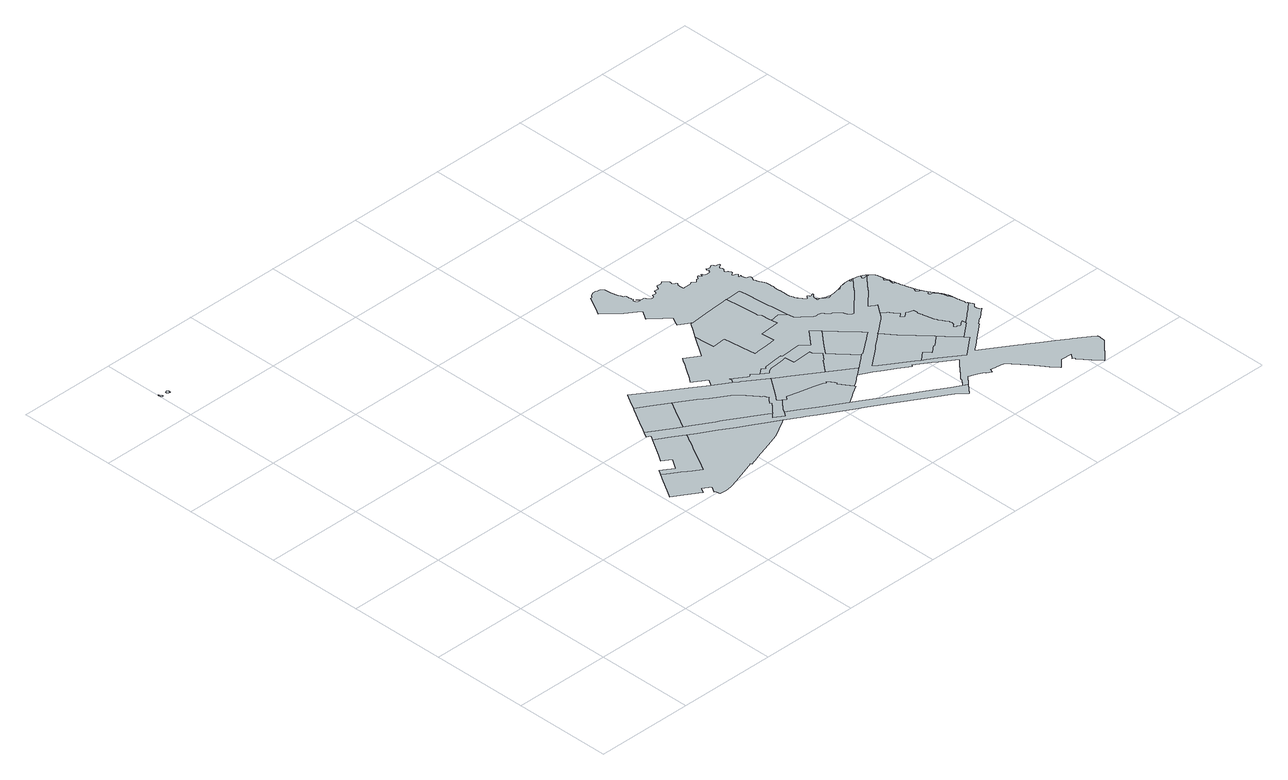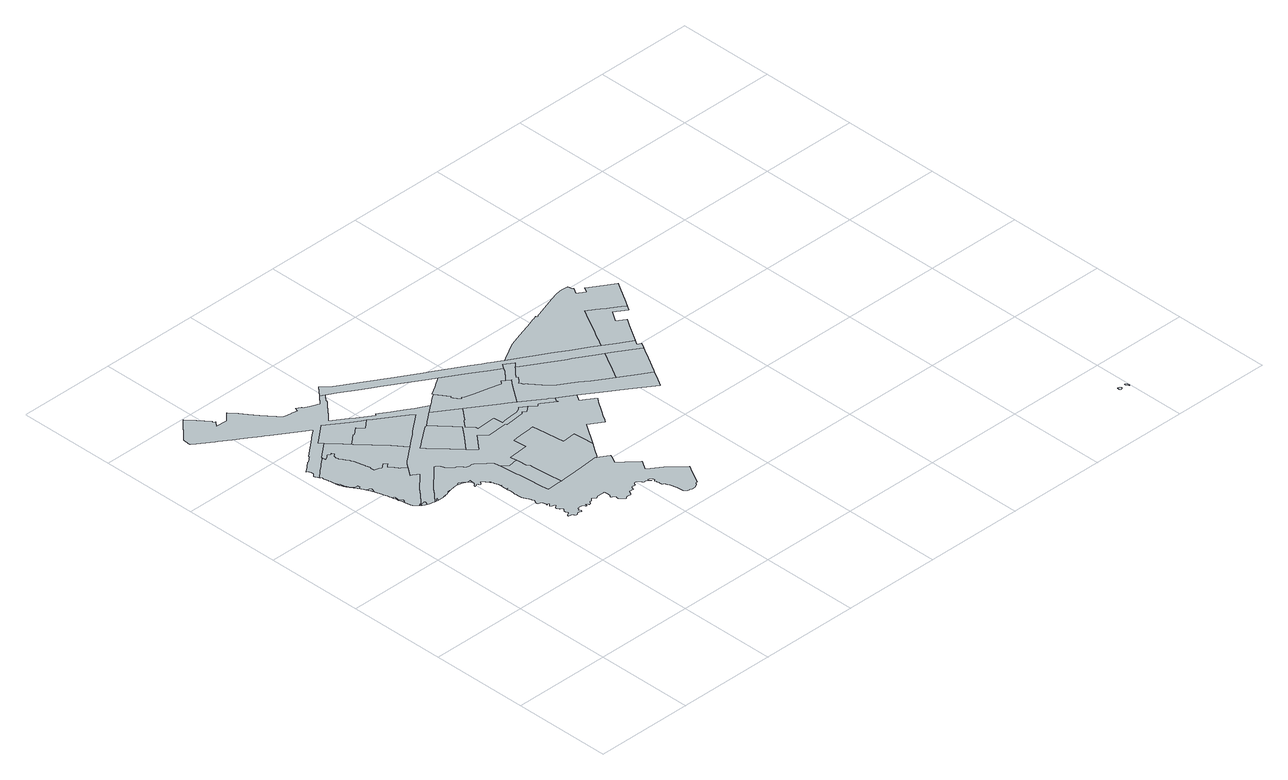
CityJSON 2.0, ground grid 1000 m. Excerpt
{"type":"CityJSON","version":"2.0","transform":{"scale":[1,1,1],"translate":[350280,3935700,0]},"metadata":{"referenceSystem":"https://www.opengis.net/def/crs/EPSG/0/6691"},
"CityObjects":{
"object1":{"type":"GenericCityObject","attributes":{"name":"相模原都市計画区域","function":"26","validFromType":"3","custodian":"相模原市","notificationNumber":"相模原市告示第462号","prefecture":"14","city":"14150","note":"「区域区分を決定する理由又はしない理由」は「都市計画区域の整備、開発及び保全の方針 相模原都市計画区域 相模湖津久井都市計画区域」（平成29年3月、相模原市）に示す。","areaClassification":"1","reasonForAreaClassification":"https://www.city.sagamihara.kanagawa.jp/_res/projects/default_project/_page_/001/004/646/seibi_hozen.pdf"},"geometry":[{"type":"MultiSurface","lod":"1","boundaries":[[[0,1,2,3,4,5,6,7,8,9,10,11]],[[12,13,14,15,16,17,18,19,20,21,22,23]],[[24,25,22]]]}]},
"object2":{"type":"GenericCityObject","attributes":{"function":"6","validFromType":"3","custodian":"神奈川県","notificationNumber":"神奈川県告示第11号","prefecture":"14","city":"14150","floorAreaRate":2},"geometry":[{"type":"MultiSurface","lod":"1","boundaries":[[[26,27,28,29,30,31,32,33,34,35,36,37,38,39,40,41,42,43,44,45,46,47,48,49]]]}]},
"object3":{"type":"GenericCityObject","attributes":{"function":"5","validFromType":"3","custodian":"神奈川県","notificationNumber":"神奈川県告示第11号","prefecture":"14","city":"14150","floorAreaRate":2},"geometry":[{"type":"MultiSurface","lod":"1","boundaries":[[[38,37,36,35,34,33,32,31,30,29,28,27,26,49,50,51,52,53,54,55,56,57,58,59,60,61,62,63,64,65,66,67,68,69,70,71,72,73,74,75,76,77,78,79,80,81,82,83,84,39]]]}]},
"object4":{"type":"GenericCityObject","attributes":{"function":"6","validFromType":"3","custodian":"神奈川県","notificationNumber":"神奈川県告示第11号","prefecture":"14","city":"14150","floorAreaRate":2},"geometry":[{"type":"MultiSurface","lod":"1","boundaries":[[[85,86,87,88,89,90,91,92,93,94,95]]]}]},
"object5":{"type":"GenericCityObject","attributes":{"function":"5","validFromType":"3","custodian":"神奈川県","notificationNumber":"神奈川県告示第11号","prefecture":"14","city":"14150","floorAreaRate":2},"geometry":[{"type":"MultiSurface","lod":"1","boundaries":[[[96,97,98,99,100,101,102,103,104,105,106,107,108,109,110,111,112,113,114,115,116,117,118,119,120,121,122,123,95,94,93,92]]]}]},
"object6":{"type":"GenericCityObject","attributes":{"function":"9","validFromType":"3","custodian":"神奈川県","notificationNumber":"神奈川県告示第11号","prefecture":"14","city":"14150","floorAreaRate":2},"geometry":[{"type":"MultiSurface","lod":"1","boundaries":[[[124,86,85,95,123,122,121,120,119,118,117,116,115,114,113,112,111,110,109,108,107,106,105,104,103,102,101,125,126,127,128,129,130,131,132,133,134,135,136,137,138,139,140,141,142,143]]]}]},
"object7":{"type":"GenericCityObject","attributes":{"function":"7","validFromType":"3","custodian":"神奈川県","notificationNumber":"神奈川県告示第11号","prefecture":"14","city":"14150","floorAreaRate":2},"geometry":[{"type":"MultiSurface","lod":"1","boundaries":[[[41,40,39,84,83,82,81,80,79,78,77,144,145,146,147,148,149,150,151,152,153,154,155,156,157,158,159,160,161,162,163,164,165,166,167,168,169,170,171,128,127,126,125,101,100,99,98,97,96,92,91,90,172,173,42]]]}]},
"object8":{"type":"GenericCityObject","attributes":{"function":"6","validFromType":"3","custodian":"神奈川県","notificationNumber":"神奈川県告示第11号","prefecture":"14","city":"14150","floorAreaRate":2},"geometry":[{"type":"MultiSurface","lod":"1","boundaries":[[[174,175,176,177,178,179,180,181,182,183,184,185,186,187,188,189,190,191,192,193,194,195,196,131,130,129,128,171,170,169,168,167,197,198,199,200]]]}]},
"object9":{"type":"GenericCityObject","attributes":{"function":"9","validFromType":"3","custodian":"神奈川県","notificationNumber":"神奈川県告示第11号","prefecture":"14","city":"14150","floorAreaRate":3},"geometry":[{"type":"MultiSurface","lod":"1","boundaries":[[[196,195,194,193,192,191,190,189,188,187,186,185,184,183,182,181,180,179,178,177,176,175,174,200,201,202,203,204,205,206,207,208,209,210,211,212,135,134,133,132,131]]]}]},
"object10":{"type":"GenericCityObject","attributes":{"function":"10","validFromType":"3","custodian":"神奈川県","notificationNumber":"神奈川県告示第1107号","prefecture":"14","city":"14150","floorAreaRate":4},"geometry":[{"type":"MultiSurface","lod":"1","boundaries":[[[138,137,136,135,212,211,210,213,214,215,216,217,218,219,220,221,222,223,224,225,226,227,228,229,230,231,232,233,234,235,236,237,238,239,240,139]]]}]},
"object11":{"type":"GenericCityObject","attributes":{"function":"9","validFromType":"3","custodian":"神奈川県","notificationNumber":"神奈川県告示第11号","prefecture":"14","city":"14150","floorAreaRate":2},"geometry":[{"type":"MultiSurface","lod":"1","boundaries":[[[241,242,243,244,245,246,247,248,249,250,251,252,253,254,233,232,231,230,229,228,227,226,225,224,223,222,221,220,219,218,217,216,215,214,213,210,209,255,256,257,258,259,260,261,262,263,264,265,266]]]}]},
"object12":{"type":"GenericCityObject","attributes":{"function":"12","validFromType":"3","custodian":"神奈川県","notificationNumber":"神奈川県告示第11号","prefecture":"14","city":"14150","floorAreaRate":2},"geometry":[{"type":"MultiSurface","lod":"1","boundaries":[[[267,268,269,270,271,272,273,274,275,276,277,278,279,280,281,282,283,284,285,286,287,288,289,290,291,292,293,294,295,296,297,298]]]}]},
"object13":{"type":"GenericCityObject","attributes":{"function":"6","validFromType":"3","custodian":"神奈川県","notificationNumber":"神奈川県告示第11号","prefecture":"14","city":"14150","floorAreaRate":2},"geometry":[{"type":"MultiSurface","lod":"1","boundaries":[[[299,300,301,302,303,304,305,306,307,308,266,265,264,263,262,261,260]]]}]},
"object14":{"type":"GenericCityObject","attributes":{"function":"5","validFromType":"3","custodian":"相模原市","notificationNumber":"相模原市告示第532号","prefecture":"14","city":"14150","floorAreaRate":2},"geometry":[{"type":"MultiSurface","lod":"1","boundaries":[[[309,310,311,312,313,314,315,316,317,318,319,320,321,322,323,324,325,326,327,328,329,330,331,332,333,334,335,336,337,338,339,340,341,342,343,344,345,346,347,348,349,350,351,352,353,354,355,356,357,358,359,360,361,362,363,364,365,366,367,368,369,370,371,372,373,374,375,376,377,378,379,380,381,382,282,281,280,279,278,277,276,275,274,273,272,271,270,269,268,267,298,383,384,385,386,387,388,389,390,391,392,393,140,139,240,239,238,237,236,235,234,233,254,253,252,251,250,249,248,247,246,245,244,243,242,241,266,308,307,306,305,304,303,302,301,300,299,260,259,258,257,256,255,209,208,207,394,395,396,397,398,399,400,401,402,403,404,405,406,407,408,409,410,411,412,413,414,415,416,417,418,419,420,421,422,159,158,423,424,425,426,427,428,429,430,431,432,433,434,435,436,437,438,439,440,441,442,443,444,445,446,447,448,449,450,451,452,453,454,455,456,457,458,459,460,461,462,463,464,465,466,467,468,469,470,471,472,473,474,475,476,477,478,479,480,481,482,483,484,485,486,487,488,489,490,491,492,493,494,495,496,497,498,499,500,501,502,503,504,505,506,507,508,509,510,511,512,513,514,515,516,517,518,519,520,521,522,523,524,525,526,527,528,529,530,531,532,533,534,535,536,537,538,539,540,541,542,543,544,545,546,547,548,549,550,551,552,553,554,555,556,557,558,559,560,561,562,563,564,565,566,567,568,569,570,571,572,573,574,575,576,577,578,579,580,581,582,583,584]]]}]},
"object15":{"type":"GenericCityObject","attributes":{"function":"1","validFromType":"3","custodian":"神奈川県","notificationNumber":"神奈川県告示第446号","prefecture":"14","city":"14150","floorAreaRate":0.8},"geometry":[{"type":"MultiSurface","lod":"1","boundaries":[[[585,586,587,588,589,590,591,592,593,594,595,596,597,598,599,600,601,602,603,604,605,606,607,608,609,610,611,612,613,614,615,616,617,618,619,620,621,622,623,624,625,626,627,628,629,630,631,632,633,634,635,636,637,638,639,640,641,642,643,644,645,646,647,648,649,650,651,652,653,654,655,656,657,658,659,660,661,662,663,664,665,666,667,668,669,670,671,672,673,674,675,676,677,678,679,680,681,682,683,684,685,686,687,688,689,690,691,692,693,694,695,696,697,698,699,700,701,702,703,704,705,706,707,708,709,710,711,712,713,714,715,716,717,718,719,720,721,722,723,724,725,726,727,728,729,730,731,732,733,734,735,736,737,738,739,740,741,742,743,744,745,746,747,748,749,750,751,752,753,754,755,756,757,758,759,760,761,762,763,764,765,766,767,768,769,770,771,772,773,774,775,776,777,778,779,780,781,782,783,784,785,786,787,788,789,790,791,792,793,794,795,796,797,798,799,800,801,802,803,804,805,806,807,808,809,810,811,812,813,814,815,816,817,818,819,820,821,822,823,824,825,826,827,828,829,830,831,832,833,834,835,836,837,838,839,840,841,842,843,844,845,846,847,848,849,850,851,852,853,854,855,856,857,858,859,860,861,862,863,864,865,866,867,868,869,870,871,872,873,874,875,876,877,878,879,880,881,882,883,884,885,886,887,888,889,890,891,892,893,894,895,896,897,898,899,900,901,902,903,904,905,906,907,908,909,910,911,912,913,914,915,916,917,918,919,920,921,922,923,924,925,926,927,928,929,930,931,932,933,934,935,936,937,938,939,940,941,942,943,944,945,946,947,948,949,950,951,952,953,954,955,956,957,958,959,960,961,962,963,964,965,966,967,968,969,970,971,972,973,974,975,976,977,978,979,980,981,982,983,984,985,986,987,988,989,990,991,992,993,994,995,996,997,998,999,1000,1001,1002,1003,1004,1005,1006,1007,1008,1009,1010,1011,1012,1013,1014,1015,1016,1017,1018,1019,1020,1021,1022,1023,1024,1025,1026,1027,1028,1029,1030,1031,1032,1033,295,294,293,292,291,290,289,1034,1035,1036,1037,1038,1039,1040,377,376,375,374,373,372,371,370,369,368,367,366,365,364,363,362,361,360,359,358,357,356,355,354,353,352,351,350,349,348,347,346,345,344,343,342,341,340,339,338,337,336,335,334,333,332,331,330,329,328,327,326,325,324,323,322,321,1041,1042,1043,1044,1045,1046,1047,1048],[1049,1050,1051,1052,1053,1054,1055,1056,1057,1058,1059,1060]]]}]},
"object16":{"type":"GenericCityObject","attributes":{"function":"11","validFromType":"3","custodian":"神奈川県","notificationNumber":"神奈川県告示第11号","prefecture":"14","city":"14150","floorAreaRate":2},"geometry":[{"type":"MultiSurface","lod":"1","boundaries":[[[1040,1039,1038,1037,1036,1035,1034,289,288,287,286,285,284,283,282,382,381,380,379,378,377]]]}]},
"object17":{"type":"GenericCityObject","attributes":{"function":"11","validFromType":"3","custodian":"神奈川県","notificationNumber":"神奈川県告示第11号","prefecture":"14","city":"14150","floorAreaRate":2},"geometry":[{"type":"MultiSurface","lod":"1","boundaries":[[[551,550,549,548,547,546,545,544,543,542,541,1061,1062,1063,1064,1065,1066,1067,1068,1069,1070,552]]]}]},
"object18":{"type":"GenericCityObject","attributes":{"function":"12","validFromType":"3","custodian":"神奈川県","notificationNumber":"神奈川県告示第11号","prefecture":"14","city":"14150","floorAreaRate":2},"geometry":[{"type":"MultiSurface","lod":"1","boundaries":[[[540,539,538,537,536,535,534,533,1071,1066,1065,1064,1063,1062,1061,541]]]}]},
"object19":{"type":"GenericCityObject","attributes":{"function":"1","validFromType":"3","custodian":"相模原市","notificationNumber":"相模原市告示第596号","prefecture":"14","city":"14150","floorAreaRate":0.8},"geometry":[{"type":"MultiSurface","lod":"1","boundaries":[[[1072,691,690,689,688,687,686,685]]]}]},
"object20":{"type":"GenericCityObject","attributes":{"function":"1","validFromType":"3","custodian":"相模原市","notificationNumber":"相模原市告示第596号","prefecture":"14","city":"14150","floorAreaRate":0.8},"geometry":[{"type":"MultiSurface","lod":"1","boundaries":[[[707,706,705,704,703,702,701,700,699,698]]]}]},
"object21":{"type":"GenericCityObject","attributes":{"function":"1","validFromType":"3","custodian":"相模原市","notificationNumber":"相模原市告示第596号","prefecture":"14","city":"14150","floorAreaRate":0.8},"geometry":[{"type":"MultiSurface","lod":"1","boundaries":[[[713,1073,715,1074,1075,1076,1077,1078,1079,1080,1081,1082,1083,712]]]}]},
"object22":{"type":"GenericCityObject","attributes":{"function":"1","validFromType":"3","custodian":"相模原市","notificationNumber":"相模原市告示第596号","prefecture":"14","city":"14150","floorAreaRate":0.8}},
"object23":{"type":"GenericCityObject","attributes":{"function":"1","validFromType":"3","custodian":"相模原市","notificationNumber":"相模原市告示第596号","prefecture":"14","city":"14150","floorAreaRate":0.8},"geometry":[{"type":"MultiSurface","lod":"1","boundaries":[[[715,1084,1074]]]}]},
"object24":{"type":"GenericCityObject","attributes":{"function":"1","validFromType":"3","custodian":"相模原市","notificationNumber":"相模原市告示第532号","prefecture":"14","city":"14150","floorAreaRate":0.8},"geometry":[{"type":"MultiSurface","lod":"1","boundaries":[[[639,638,637,636,635]]]}]},
"object25":{"type":"GenericCityObject","attributes":{"function":"1","validFromType":"3","custodian":"相模原市","notificationNumber":"相模原市告示第532号","prefecture":"14","city":"14150","floorAreaRate":0.8},"geometry":[{"type":"MultiSurface","lod":"1","boundaries":[[[1085,1086,1087,1088,1089,1090,1091,1092,1093,1094,1095,1096,1097,1098,1099,1100,1101,1102,1103,634,633,632,631,630,629,628,627,626,625]]]}]},
"object26":{"type":"GenericCityObject","attributes":{"function":"3","validFromType":"3","custodian":"神奈川県","notificationNumber":"神奈川県告示第446号","prefecture":"14","city":"14150","floorAreaRate":2},"geometry":[{"type":"MultiSurface","lod":"1","boundaries":[[[1071,533,532,531,530,1104,1105,1106,1107,1108,1109,1110,1111,1112,1113,1114,1115,1116,1117,1118,1119,1120,1121,1122,1123,1124,1125,1126,1127,1128,1129,1130,1131,1132,1133,1134,1135,1136,1137,1138,1139,1140,1141,1142,1143,1144,1145,1146,1147,1148,1149,1150,1151,1152,1153,1154,557,556,555,554,553,552,1070,1069,1068,1067,1066]]]}]},
"object27":{"type":"GenericCityObject","attributes":{"function":"1","validFromType":"3","custodian":"相模原市","notificationNumber":"相模原市告示第532号","prefecture":"14","city":"14150","floorAreaRate":0.8},"geometry":[{"type":"MultiSurface","lod":"1","boundaries":[[[1155,1156,608,607,606,605]]]}]},
"object28":{"type":"GenericCityObject","attributes":{"function":"1","validFromType":"3","custodian":"相模原市","notificationNumber":"相模原市告示第532号","prefecture":"14","city":"14150","floorAreaRate":0.8},"geometry":[{"type":"MultiSurface","lod":"1","boundaries":[[[1157,1158,1159,1160,1161,1162,1163,600,599,598,597]]]}]},
"object29":{"type":"GenericCityObject","attributes":{"function":"1","validFromType":"3","custodian":"相模原市","notificationNumber":"相模原市告示第532号","prefecture":"14","city":"14150","floorAreaRate":0.8},"geometry":[{"type":"MultiSurface","lod":"1","boundaries":[[[1164,1165,1166,1167,1168,1169,1170,1171,1172,1173,1174,1175,1176,1177,1178,1179,1180,1181,1182,1183,1184,1185,1186,1187,1188,1189,1190,1191,1192,1193,1194,1195,1196,1197,1198,1199,1200,1201,1202,1203,1204,1205,1206,1207,1208,1209,1210,1211,1212,1213,1214,1215,1216,1217,1218,1219,1220,1221,1222,1223,1224,1225,1226,1227,1228,1229,1230,1231,1232,1233,1234,1235,1236,1237,1238,1239,1240,1241,1242,1243,1244,1245,1246,1247,1248,1249,1250,1251,1252,1253,1254,1255,1256,1257,1258,1259,1260,1261,1262,1263,1264,1265,1266,1267,1268,1269,579,578,577,576,575,574,573,572,571,570,569,568,567,566,565,564,563,562,561,560,559,558,557,1154,1153,1152,1151,1150,1149,1148,1147,1146,1145,1144,1143,1142,1141,1140,1139,1138,1137,1136,1135,1134,1133,1132,1131,1130,1129,1128,1127,1126,1125,1124,1123,1122,1121,1120,1119,1118,1117,1116,1115,1114,1113,1112,1111,1110,1109,1108,1107,1106,1105,1104,530,529,528,527,526,525,524,523,522,521,520,519,518,517,516,515,514,513,1270,1271,1272,1273,1274,1275,1276,1277]]]}]},
"object30":{"type":"GenericCityObject","attributes":{"function":"1","validFromType":"3","custodian":"相模原市","notificationNumber":"相模原市告示第532号","prefecture":"14","city":"14150","floorAreaRate":0.8},"geometry":[{"type":"MultiSurface","lod":"1","boundaries":[[[1278,1279,1280,1281,1282,1283,1048,1047,1046,1045,1044,1043]]]}]},
"object31":{"type":"GenericCityObject","attributes":{"function":"5","validFromType":"3","custodian":"神奈川県","notificationNumber":"神奈川県告示第11号","prefecture":"14","city":"14150","floorAreaRate":2},"geometry":[{"type":"MultiSurface","lod":"1","boundaries":[[[1284,1285,1286,1287,1288,1289,1290,1291,1292,1293,1294,1295,1296,1297,584,583,582,581,580,579]]]}]},
"object32":{"type":"GenericCityObject","attributes":{"function":"1","validFromType":"3","custodian":"相模原市","notificationNumber":"相模原市告示第532号","prefecture":"14","city":"14150","floorAreaRate":0.8},"geometry":[{"type":"MultiSurface","lod":"1","boundaries":[[[1298,1299,1300,1286,1285,1284,579,1269,1268,1267,1266]]]}]},
"object33":{"type":"GenericCityObject","attributes":{"function":"1","validFromType":"3","custodian":"相模原市","notificationNumber":"相模原市告示第532号","prefecture":"14","city":"14150","floorAreaRate":0.8},"geometry":[{"type":"MultiSurface","lod":"1","boundaries":[[[1301,1302,1303,1304,1305,1306,1307,1308,1309,1310,1311,1312,1313,1314,1211,1210,1209,1208,1207]]]}]},
"object34":{"type":"GenericCityObject","attributes":{"function":"1","validFromType":"3","custodian":"相模原市","notificationNumber":"相模原市告示第532号","prefecture":"14","city":"14150","floorAreaRate":0.8},"geometry":[{"type":"MultiSurface","lod":"1","boundaries":[[[1238,1237,1236,1235,1234,1315,1316,1317,1318,1239]]]}]},
"object35":{"type":"GenericCityObject","attributes":{"function":"1","validFromType":"3","custodian":"相模原市","notificationNumber":"相模原市告示第532号","prefecture":"14","city":"14150","floorAreaRate":0.8},"geometry":[{"type":"MultiSurface","lod":"1","boundaries":[[[1319,1245,1244,1243,1242,1241,1240,1239,1320]]]}]},
"object36":{"type":"GenericCityObject","attributes":{"function":"1","validFromType":"3","custodian":"神奈川県","notificationNumber":"神奈川県告示第446号","prefecture":"14","city":"14150","floorAreaRate":0.8}},
"object37":{"type":"GenericCityObject","attributes":{"function":"1","validFromType":"3","custodian":"相模原市","notificationNumber":"相模原市告示第532号","prefecture":"14","city":"14150","floorAreaRate":0.8},"geometry":[{"type":"MultiSurface","lod":"1","boundaries":[[[1321,1322,1323,1324,1325,1326,1327,1328,1329,1330,1331,1332,1194,1193,1192,1191,1190,1189,1188,1187,1186]]]}]},
"object38":{"type":"GenericCityObject","attributes":{"function":"1","validFromType":"3","custodian":"相模原市","notificationNumber":"相模原市告示第532号","prefecture":"14","city":"14150","floorAreaRate":0.8},"geometry":[{"type":"MultiSurface","lod":"1","boundaries":[[[1333,1334,1335,1336,1337,1338,1339,1340,1341,1342,1343,1344,1345,1346,1347,1348,1349,1350,1351,1352,1353,1354,1355,1356,1357,1358,1184,1183,1182,1181,1180,1179,1178]]]}]}
},
"vertices":[
[26,5363,0],[26,5370,0],[23,5380,0],[14,5398,0],[11,5399,0],[7,5399,0],[7,5386,0],[9,5377,0],[9,5371,0],[13,5362,0],[22,5359,0],[26,5360,0],[111,5377,0],[108,5383,0],[105,5387,0],[98,5389,0],[90,5388,0],[81,5384,0],[81,5369,0],[84,5364,0],[95,5359,0],[103,5360,0],[109,5358,0],[111,5370,0],[93,5357,0],[109,5354,0],
[2273,1505,0],[2356,1450,0],[2405,1417,0],[2426,1403,0],[2462,1378,0],[2543,1324,0],[2572,1377,0],[2621,1465,0],[2659,1531,0],[2702,1610,0],[2722,1646,0],[2750,1697,0],[2772,1737,0],[2798,1782,0],[2713,1832,0],[2658,1864,0],[2540,1935,0],[2423,1745,0],[2376,1672,0],[2462,1615,0],[2387,1501,0],[2324,1544,0],[2266,1582,0],[2235,1532,0],
[2203,1482,0],[2086,1296,0],[2056,1248,0],[2135,1199,0],[2274,1112,0],[2306,1092,0],[2334,1141,0],[2415,1092,0],[2380,1029,0],[2386,1028,0],[2396,972,0],[2466,971,0],[2528,977,0],[2536,979,0],[2621,1007,0],[2851,1083,0],[2870,1090,0],[2886,1102,0],[2897,1088,0],[2937,1101,0],[2943,1103,0],[2990,1118,0],[2994,1120,0],[2993,1121,0],[3186,1183,0],[3328,1229,0],[3508,1332,0],[3538,1349,0],[3420,1411,0],[3298,1484,0],[3181,1553,0],[3130,1584,0],[3097,1603,0],[3040,1637,0],[2881,1732,0],
[2874,2298,0],[2748,2375,0],[2737,2357,0],[2615,2148,0],[2585,2097,0],[2565,2062,0],[2812,1913,0],[2857,1889,0],[2940,2034,0],[2976,2099,0],[3033,2199,0],
[2926,1849,0],[3109,1739,0],[3139,1722,0],[3191,1691,0],[3530,1489,0],[3539,1480,0],[3555,1497,0],[3574,1517,0],[3605,1551,0],[3636,1585,0],[3620,1601,0],[3674,1659,0],[3681,1664,0],[3671,1687,0],[3669,1693,0],[3665,1701,0],[3658,1714,0],[3650,1710,0],[3634,1731,0],[3598,1778,0],[3561,1826,0],[3521,1868,0],[3488,1899,0],[3472,1914,0],[3396,1964,0],[3314,2019,0],[3227,2082,0],[3087,2166,0],
[2785,2438,0],[3528,1469,0],[3497,1437,0],[3593,1380,0],[3622,1424,0],[3647,1465,0],[3714,1537,0],[3735,1560,0],[3699,1593,0],[3748,1655,0],[3797,1721,0],[3891,1854,0],[3754,1946,0],[3679,1997,0],[3667,2005,0],[3614,2040,0],[3459,2143,0],[3293,2253,0],[3082,2394,0],[2851,2547,0],
[3668,1271,0],[3670,1271,0],[3710,1246,0],[3798,1194,0],[3918,1123,0],[4066,1037,0],[4091,1023,0],[4177,971,0],[4403,837,0],[4611,714,0],[4792,607,0],[4843,576,0],[4892,533,0],[4938,492,0],[5023,587,0],[4978,614,0],[4959,626,0],[4893,664,0],[4702,777,0],[4651,808,0],[4561,862,0],[4323,1002,0],[4190,1082,0],[4120,1122,0],[4045,1173,0],[3920,1247,0],[3866,1279,0],[3751,1347,0],[2533,2009,0],[2572,1985,0],
[4234,1393,0],[4242,1406,0],[4237,1413,0],[4236,1414,0],[4233,1419,0],[4220,1439,0],[4217,1443,0],[4214,1449,0],[4208,1456,0],[4206,1459,0],[4203,1462,0],[4200,1465,0],[4199,1467,0],[4198,1468,0],[4194,1471,0],[4188,1476,0],[4182,1467,0],[4156,1483,0],[4144,1487,0],[4069,1506,0],[3912,1543,0],[3799,1568,0],[3766,1531,0],[4208,1181,0],[4232,1197,0],[4322,1256,0],[4316,1266,0],
[4349,1288,0],[4368,1301,0],[4398,1324,0],[4405,1330,0],[4409,1333,0],[4429,1348,0],[4449,1363,0],[4509,1410,0],[4532,1427,0],[4288,1589,0],[4009,1773,0],[3958,1807,0],
[4321,1634,0],[4381,1708,0],[4392,1722,0],[4400,1717,0],[4463,1792,0],[4404,1855,0],[4400,1888,0],[4196,1870,0],[4191,1918,0],[4187,1970,0],[4156,1967,0],[4081,1960,0],[4021,1955,0],[4006,1953,0],[3995,1950,0],[3984,1946,0],[3972,1940,0],[3960,1933,0],[3949,1925,0],[3936,1913,0],[3874,1963,0],[3808,2016,0],[3785,1997,0],[3781,2000,0],[3767,2009,0],[3637,2095,0],[3640,2069,0],[3640,2067,0],
[4612,2108,0],[4472,1943,0],[4401,2023,0],[4370,2021,0],[4329,2019,0],[4305,2016,0],[4183,2005,0],[4181,2019,0],[4080,2010,0],[4027,2005,0],[3986,2001,0],[3974,1995,0],[3963,1982,0],[3931,2009,0],[4545,1436,0],[4550,1441,0],[4561,1449,0],[4639,1512,0],[4643,1514,0],[4682,1544,0],[4619,1617,0],[4534,1713,0],[4476,1777,0],[4543,1862,0],[4578,1903,0],[4686,2030,0],
[3867,2619,0],[3870,2586,0],[3872,2563,0],[3875,2529,0],[3876,2526,0],[4014,2538,0],[4034,2352,0],[4049,2252,0],[4056,2204,0],[4116,2209,0],[4187,2215,0],[4257,2221,0],[4303,2226,0],[4291,2361,0],[4500,2380,0],[4494,2445,0],[4490,2480,0],[4483,2555,0],[4464,2574,0],[4459,2627,0],[4453,2706,0],[4445,2796,0],[4433,2931,0],[4395,2928,0],[4319,2921,0],[4167,2908,0],[3980,2892,0],[3979,2902,0],[3976,2904,0],[3965,2891,0],[3917,2821,0],[3856,2735,0],
[4697,1556,0],[4704,1548,0],[4775,1602,0],[4832,1645,0],[4867,1672,0],[4915,1709,0],[4949,1736,0],[4919,1774,0],[4875,1823,0],[4780,1927,0],
[5485,2359,0],[5482,2360,0],[5480,2361,0],[5475,2362,0],[5471,2364,0],[5466,2365,0],[5461,2367,0],[5456,2368,0],[5451,2369,0],[5449,2369,0],[5446,2370,0],[5427,2374,0],[5417,2376,0],[5390,2347,0],[5379,2335,0],[5351,2303,0],[5346,2297,0],[5315,2260,0],[5313,2258,0],[5296,2238,0],[5284,2225,0],[5277,2218,0],[5274,2215,0],[5247,2189,0],[5227,2170,0],[5221,2164,0],[5209,2153,0],[5186,2131,0],[5176,2121,0],[5162,2108,0],[5154,2101,0],[5105,2053,0],[5092,2040,0],[5065,2013,0],[5064,2012,0],[5060,2007,0],[5048,2015,0],[5040,2019,0],[5030,2026,0],[5021,2037,0],[5012,2051,0],[5009,2056,0],[5002,2084,0],[4996,2097,0],[4989,2104,0],[4984,2109,0],[4979,2114,0],[4937,2147,0],[4930,2151,0],[4908,2163,0],[4899,2171,0],[4891,2181,0],[4883,2192,0],[4871,2209,0],[4868,2215,0],[4834,2220,0],[4801,2215,0],[4796,2223,0],[4792,2226,0],[4765,2246,0],[4741,2269,0],[4712,2291,0],[4705,2296,0],[4697,2302,0],[4687,2311,0],[4677,2321,0],[4669,2331,0],[4660,2336,0],[4654,2396,0],[4648,2401,0],[4639,2408,0],[4620,2426,0],[4604,2440,0],[4588,2455,0],[3701,2502,0],[3564,2593,0],[3533,2548,0],[3508,2508,0],[3476,2463,0],[3468,2451,0],[3395,2342,0],[3365,2301,0],[3386,2286,0],[3447,2246,0],[3501,2210,0],[4534,1320,0],[4573,1299,0],[4636,1261,0],[4709,1214,0],[4755,1186,0],[4841,1132,0],[4867,1115,0],[4880,1134,0],[4971,1074,0],[5029,1035,0],[5073,1006,0],[5232,900,0],[5221,891,0],[5209,880,0],[5199,870,0],[5187,857,0],[5165,833,0],[5157,824,0],[5138,802,0],[5120,782,0],[5108,769,0],[5097,756,0],[5093,752,0],[5066,723,0],[5058,714,0],[5051,706,0],[5047,702,0],[5035,687,0],[5040,681,0],[5107,681,0],[5125,667,0],[5138,660,0],[5188,639,0],[5254,612,0],[5250,601,0],[5298,573,0],[5303,582,0],[5307,593,0],[5310,609,0],[5363,598,0],[5364,601,0],[5419,592,0],[5437,589,0],[5449,586,0],[5462,580,0],[5479,563,0],[5500,536,0],[5547,476,0],[5588,423,0],[5650,341,0],[5699,278,0],[5760,201,0],[5843,283,0],[5965,273,0],[5921,227,0],[5948,210,0],[5938,200,0],[5984,146,0],[6026,95,0],[6096,7,0],[6301,214,0],[6304,232,0],[6307,247,0],[6310,272,0],[6310,283,0],[6310,306,0],[6269,334,0],[6128,428,0],[6112,439,0],[6007,509,0],[5891,586,0],[5789,654,0],[5771,666,0],[5734,690,0],[5731,693,0],[5704,710,0],[5673,731,0],[5586,789,0],[5472,865,0],[5446,883,0],[5445,883,0],[5416,902,0],[5425,910,0],[5469,946,0],[5555,1017,0],[5646,1091,0],[5714,1147,0],[5710,1151,0],[5737,1174,0],[5772,1204,0],[5775,1204,0],[5779,1200,0],[5795,1214,0],[5815,1230,0],[5837,1248,0],[5886,1287,0],[5886,1288,0],[5877,1296,0],[5876,1297,0],[5870,1310,0],[5864,1324,0],[5860,1335,0],[5861,1338,0],[5861,1341,0],[5862,1353,0],[5862,1354,0],[5865,1357,0],[5878,1369,0],[5890,1380,0],[5889,1382,0],[5886,1386,0],[5884,1391,0],[5882,1395,0],[5879,1399,0],[5877,1404,0],[5875,1408,0],[5873,1413,0],[5871,1418,0],[5869,1422,0],[5868,1424,0],[5858,1416,0],[5857,1415,0],[5843,1403,0],[5830,1392,0],[5828,1390,0],[5823,1385,0],[5811,1374,0],[5792,1359,0],[5775,1345,0],[5743,1319,0],[5721,1301,0],[5696,1281,0],[5695,1280,0],[5689,1275,0],[5679,1266,0],[5659,1250,0],[5649,1242,0],[5652,1235,0],[5588,1183,0],[5488,1102,0],[5505,1083,0],[5520,1064,0],[5464,1017,0],[5324,901,0],[5219,971,0],[5114,1041,0],[5028,1098,0],[4988,1126,0],[4944,1155,0],[4885,1194,0],[4772,1270,0],[4680,1331,0],[4650,1351,0],[4630,1364,0],[4659,1388,0],[4827,1523,0],[4856,1547,0],[4925,1602,0],[5001,1664,0],[5056,1706,0],[5119,1757,0],[5167,1795,0],[5195,1824,0],[5222,1862,0],[5294,1959,0],[5279,1966,0],[5257,1976,0],[5243,1986,0],[5233,1993,0],[5219,2003,0],[5241,2025,0],[5265,2048,0],[5272,2054,0],[5298,2079,0],[5320,2099,0],[5333,2112,0],[5358,2136,0],[5378,2156,0],[5403,2186,0],[5409,2192,0],[5428,2215,0],[5465,2257,0],[5469,2263,0],[5483,2278,0],[5502,2298,0],[5521,2318,0],[5519,2320,0],[5485,2318,0],[5476,2323,0],[5475,2332,0],[5489,2357,0],
[5372,2382,0],[5367,2382,0],[5362,2382,0],[5357,2383,0],[5352,2383,0],[5347,2383,0],[5342,2382,0],[5337,2382,0],[5332,2382,0],[5327,2382,0],[5322,2381,0],[5320,2381,0],[5317,2381,0],[5306,2376,0],[5289,2374,0],[5281,2374,0],[5278,2373,0],[5273,2372,0],[5268,2371,0],[5249,2366,0],[5245,2364,0],[5230,2349,0],[5211,2353,0],[5208,2354,0],[5191,2350,0],[5180,2347,0],[5177,2346,0],[5172,2345,0],[5167,2344,0],[5162,2343,0],[5157,2342,0],[5152,2341,0],[5147,2341,0],[5142,2340,0],[5137,2340,0],[5132,2340,0],[5127,2340,0],[5122,2340,0],[5117,2340,0],[5112,2340,0],[5109,2340,0],[5099,2330,0],[5075,2323,0],[5055,2342,0],[5041,2344,0],[5034,2348,0],[5036,2350,0],[5024,2361,0],[5021,2367,0],[5021,2369,0],[5016,2373,0],[5004,2375,0],[4983,2374,0],[4982,2401,0],[4983,2402,0],[4983,2405,0],[4983,2412,0],[4983,2417,0],[4984,2422,0],[4986,2426,0],[4987,2428,0],[4988,2428,0],[4990,2431,0],[4993,2435,0],[4994,2436,0],[4996,2439,0],[5000,2442,0],[5001,2443,0],[5003,2446,0],[5010,2447,0],[5011,2452,0],[5012,2454,0],[5013,2458,0],[5013,2462,0],[5011,2464,0],[5009,2464,0],[5002,2462,0],[4994,2455,0],[4993,2455,0],[4987,2454,0],[4983,2453,0],[4979,2452,0],[4977,2452,0],[4976,2453,0],[4975,2454,0],[4974,2455,0],[4973,2459,0],[4971,2466,0],[4968,2474,0],[4964,2479,0],[4960,2479,0],[4947,2463,0],[4947,2459,0],[4935,2449,0],[4933,2447,0],[4930,2451,0],[4920,2461,0],[4915,2465,0],[4902,2480,0],[4890,2496,0],[4882,2510,0],[4879,2511,0],[4877,2514,0],[4875,2516,0],[4874,2519,0],[4874,2522,0],[4874,2525,0],[4871,2531,0],[4867,2540,0],[4863,2550,0],[4857,2569,0],[4853,2588,0],[4850,2608,0],[4850,2610,0],[4848,2610,0],[4848,2612,0],[4848,2614,0],[4847,2616,0],[4846,2618,0],[4847,2619,0],[4848,2622,0],[4849,2624,0],[4849,2625,0],[4849,2628,0],[4849,2633,0],[4849,2648,0],[4849,2668,0],[4849,2679,0],[4849,2688,0],[4849,2693,0],[4849,2698,0],[4849,2703,0],[4849,2708,0],[4849,2728,0],[4850,2748,0],[4850,2768,0],[4850,2780,0],[4850,2788,0],[4850,2808,0],[4850,2816,0],[4850,2818,0],[4850,2828,0],[4849,2838,0],[4847,2847,0],[4847,2848,0],[4845,2857,0],[4842,2867,0],[4838,2876,0],[4838,2877,0],[4834,2885,0],[4829,2897,0],[4826,2904,0],[4818,2922,0],[4810,2940,0],[4807,2948,0],[4798,2969,0],[4797,2972,0],[4799,2975,0],[4803,2981,0],[4811,2995,0],[4813,3004,0],[4814,3011,0],[4814,3017,0],[4813,3022,0],[4809,3024,0],[4804,3025,0],[4799,3026,0],[4788,3027,0],[4781,3029,0],[4777,3031,0],[4775,3034,0],[4768,3064,0],[4766,3076,0],[4768,3091,0],[4751,3083,0],[4746,3082,0],[4743,3084,0],[4742,3087,0],[4742,3094,0],[4746,3103,0],[4751,3108,0],[4761,3114,0],[4763,3116,0],[4763,3118,0],[4762,3123,0],[4759,3128,0],[4755,3131,0],[4749,3133,0],[4736,3134,0],[4732,3135,0],[4727,3136,0],[4722,3139,0],[4719,3143,0],[4719,3147,0],[4721,3153,0],[4725,3158,0],[4742,3167,0],[4747,3171,0],[4749,3178,0],[4748,3184,0],[4743,3191,0],[4733,3206,0],[4729,3211,0],[4710,3226,0],[4707,3229,0],[4707,3232,0],[4708,3236,0],[4712,3242,0],[4726,3258,0],[4728,3261,0],[4728,3265,0],[4726,3275,0],[4722,3282,0],[4718,3290,0],[4717,3295,0],[4718,3301,0],[4721,3305,0],[4735,3316,0],[4748,3323,0],[4752,3327,0],[4753,3332,0],[4753,3335,0],[4750,3336,0],[4749,3336,0],[4746,3336,0],[4736,3338,0],[4724,3340,0],[4714,3343,0],[4710,3349,0],[4706,3359,0],[4705,3365,0],[4702,3369,0],[4697,3371,0],[4690,3371,0],[4684,3371,0],[4680,3369,0],[4666,3360,0],[4655,3355,0],[4644,3357,0],[4637,3361,0],[4629,3367,0],[4626,3366,0],[4622,3361,0],[4622,3358,0],[4623,3351,0],[4625,3348,0],[4629,3343,0],[4633,3341,0],[4634,3337,0],[4633,3335,0],[4631,3333,0],[4625,3330,0],[4622,3328,0],[4622,3325,0],[4623,3314,0],[4623,3312,0],[4620,3310,0],[4573,3311,0],[4567,3312,0],[4560,3315,0],[4557,3319,0],[4549,3338,0],[4546,3341,0],[4543,3342,0],[4540,3342,0],[4538,3338,0],[4535,3329,0],[4532,3319,0],[4530,3316,0],[4527,3315,0],[4520,3317,0],[4515,3322,0],[4512,3328,0],[4508,3341,0],[4506,3343,0],[4503,3344,0],[4498,3344,0],[4495,3341,0],[4491,3335,0],[4483,3321,0],[4479,3316,0],[4475,3315,0],[4460,3319,0],[4458,3318,0],[4432,3291,0],[4401,3322,0],[4399,3323,0],[4376,3307,0],[4369,3306,0],[4309,3310,0],[4308,3302,0],[4304,3301,0],[4299,3301,0],[4294,3303,0],[4291,3305,0],[4288,3309,0],[4287,3316,0],[4285,3326,0],[4286,3370,0],[4289,3379,0],[4293,3384,0],[4298,3389,0],[4300,3394,0],[4300,3398,0],[4296,3404,0],[4293,3407,0],[4276,3415,0],[4266,3420,0],[4264,3422,0],[4263,3426,0],[4264,3428,0],[4269,3433,0],[4271,3436,0],[4270,3449,0],[4268,3456,0],[4266,3463,0],[4265,3466,0],[4263,3469,0],[4261,3472,0],[4259,3474,0],[4233,3498,0],[4227,3502,0],[4224,3503,0],[4222,3503,0],[4210,3494,0],[4204,3490,0],[4201,3488,0],[4198,3488,0],[4190,3490,0],[4179,3492,0],[4165,3493,0],[4155,3491,0],[4148,3487,0],[4146,3485,0],[4134,3455,0],[4130,3451,0],[4126,3451,0],[4111,3453,0],[4090,3453,0],[4087,3452,0],[4085,3450,0],[4083,3445,0],[4072,3424,0],[4066,3419,0],[4061,3417,0],[4056,3418,0],[4052,3420,0],[4044,3422,0],[4039,3423,0],[4036,3423,0],[4032,3421,0],[4030,3420,0],[4029,3417,0],[4027,3412,0],[4024,3405,0],[4021,3400,0],[4015,3397,0],[3997,3397,0],[3983,3399,0],[3974,3403,0],[3965,3411,0],[3959,3420,0],[3955,3427,0],[3954,3433,0],[3951,3437,0],[3944,3442,0],[3936,3443,0],[3912,3442,0],[3895,3459,0],[3890,3467,0],[3887,3467,0],[3880,3480,0],[3873,3495,0],[3869,3500,0],[3865,3508,0],[3866,3527,0],[3859,3544,0],[3858,3547,0],[3858,3549,0],[3859,3571,0],[3858,3574,0],[3857,3577,0],[3855,3579,0],[3849,3579,0],[3846,3579,0],[3844,3580,0],[3830,3612,0],[3827,3618,0],[3819,3637,0],[3814,3651,0],[3805,3688,0],[3800,3704,0],[3799,3711,0],[3796,3756,0],[3794,3764,0],[3793,3767,0],[3781,3785,0],[3769,3795,0],[3752,3801,0],[3741,3798,0],[3733,3803,0],[3723,3808,0],[3715,3808,0],[3686,3803,0],[3670,3797,0],[3660,3792,0],[3653,3785,0],[3638,3766,0],[3632,3764,0],[3628,3763,0],[3623,3767,0],[3622,3767,0],[3581,3691,0],[3527,3592,0],[3511,3563,0],[3518,3558,0],[3553,3525,0],[3565,3513,0],[3634,3447,0],[3658,3424,0],[3664,3419,0],[3666,3417,0],[3671,3413,0],[3677,3409,0],[3687,3402,0],[3695,3397,0],[3698,3394,0],[3701,3393,0],[3710,3387,0],[3715,3384,0],[3727,3375,0],[3736,3369,0],[3768,3346,0],[3803,3321,0],[3806,3319,0],[3802,3312,0],[3790,3290,0],[3757,3238,0],[3747,3222,0],[3744,3218,0],[3832,3144,0],[3849,3132,0],[3855,3127,0],[3896,3091,0],[3908,3081,0],[3922,3068,0],[3922,3067,0],[3883,2988,0],[3872,2969,0],[4494,2936,0],[4602,2945,0],[4609,2869,0],[4612,2833,0],[4621,2738,0],[4632,2616,0],[4636,2585,0],[5409,2377,0],[5407,2377,0],[5403,2378,0],[5386,2365,0],[5374,2362,0],[5373,2360,0],[5369,2360,0],[5373,2382,0],[3870,3494,0],[3877,3478,0],[3883,3467,0],[3893,3451,0],[3898,3446,0],[3895,3444,0],[3880,3446,0],[3872,3458,0],[3868,3455,0],[3864,3467,0],[3859,3482,0],[3858,3489,0],
[5082,1203,0],[5134,1137,0],[5214,1202,0],[5221,1194,0],[5306,1264,0],[5326,1281,0],[5317,1291,0],[5210,1411,0],[5169,1456,0],[5101,1532,0],
[5375,1228,0],
[4880,2513,0],
[4849,2691,0],[4846,2694,0],[4842,2693,0],[4839,2692,0],[4837,2692,0],[4837,2691,0],[4841,2691,0],[4842,2690,0],[4842,2684,0],[4844,2684,0],[4845,2683,0],
[4847,2696,0],
[5107,2340,0],[5102,2341,0],[5097,2342,0],[5093,2342,0],[5088,2343,0],[5083,2344,0],[5078,2345,0],[5073,2347,0],[5068,2348,0],[5063,2349,0],[5059,2351,0],[5054,2353,0],[5049,2355,0],[5045,2357,0],[5040,2359,0],[5036,2361,0],[5031,2363,0],[5027,2365,0],[5022,2368,0],
[5644,1254,0],[5639,1278,0],[5630,1273,0],[5611,1262,0],[5603,1253,0],[5579,1235,0],[5562,1259,0],[5548,1254,0],[5531,1277,0],[5544,1289,0],[5553,1296,0],[5555,1300,0],[5560,1320,0],[5561,1326,0],[5559,1347,0],[5557,1352,0],[5553,1358,0],[5546,1365,0],[5534,1384,0],[5526,1399,0],[5523,1405,0],[5518,1415,0],[5504,1441,0],[5502,1448,0],[5498,1460,0],[5492,1473,0],[5480,1513,0],[5477,1528,0],[5475,1536,0],[5468,1564,0],[5465,1568,0],[5464,1590,0],[5463,1593,0],[5455,1636,0],[5457,1643,0],[5458,1647,0],[5459,1659,0],[5458,1683,0],[5440,1686,0],[5429,1689,0],[5397,1701,0],[5389,1706,0],[5380,1702,0],[5340,1667,0],[5309,1703,0],[5320,1712,0],[5345,1732,0],[5306,1782,0],[5285,1810,0],[5279,1815,0],[5273,1821,0],
[5230,2360,0],[5211,2355,0],
[5312,2380,0],[5308,2379,0],[5303,2379,0],[5298,2378,0],[5293,2377,0],[5288,2376,0],[5283,2375,0],
[5852,1469,0],[5851,1474,0],[5850,1479,0],[5848,1484,0],[5847,1489,0],[5846,1494,0],[5845,1498,0],[5844,1503,0],[5843,1508,0],[5842,1513,0],[5842,1518,0],[5841,1523,0],[5839,1538,0],[5836,1557,0],[5835,1567,0],[5818,1615,0],[5815,1615,0],[5800,1663,0],[5801,1664,0],[5795,1687,0],[5788,1704,0],[5785,1708,0],[5783,1712,0],[5771,1721,0],[5755,1739,0],[5752,1744,0],[5731,1744,0],[5722,1748,0],[5717,1759,0],[5716,1771,0],[5736,1785,0],[5734,1788,0],[5732,1792,0],[5729,1797,0],[5727,1801,0],[5724,1805,0],[5722,1810,0],[5720,1814,0],[5717,1819,0],[5715,1823,0],[5713,1828,0],[5711,1832,0],[5709,1837,0],[5707,1841,0],[5681,1850,0],[5668,1865,0],[5669,1880,0],[5680,1904,0],[5680,1906,0],[5678,1910,0],[5676,1915,0],[5675,1920,0],[5673,1925,0],[5671,1929,0],[5670,1934,0],[5668,1939,0],[5667,1944,0],[5664,1953,0],[5663,1958,0],[5661,1963,0],[5660,1968,0],[5659,1973,0],[5658,1977,0],[5656,1982,0],[5655,1987,0],[5653,1996,0],[5648,2016,0],[5644,2035,0],[5639,2055,0],[5635,2074,0],[5633,2080,0],[5615,2077,0],[5611,2081,0],[5607,2089,0],[5616,2133,0],[5619,2144,0],[5616,2144,0],[5600,2157,0],[5590,2167,0],[5590,2178,0],[5594,2188,0],[5607,2200,0],[5604,2213,0],[5596,2252,0],[5595,2256,0],[5595,2257,0],[5593,2262,0],[5592,2266,0],[5590,2271,0],[5588,2275,0],[5585,2280,0],[5583,2284,0],[5580,2288,0],[5577,2291,0],[5571,2298,0],[5570,2300,0],[5567,2303,0],[5563,2307,0],[5560,2311,0],[5556,2314,0],[5553,2317,0],[5549,2321,0],[5547,2323,0],[5537,2311,0],[5533,2314,0],[5529,2314,0],[5867,1426,0],[5867,1427,0],[5865,1431,0],[5864,1434,0],[5863,1436,0],[5852,1440,0],[5850,1452,0],[5853,1467,0],
[5402,2378,0],[5397,2379,0],[5392,2380,0],[5387,2380,0],[5382,2381,0],[5377,2382,0],
[5522,2319,0],[5522,2320,0],[5534,2333,0],[5533,2333,0],[5529,2336,0],[5525,2338,0],[5521,2341,0],[5520,2341,0],[5513,2345,0],[5512,2346,0],[5507,2348,0],[5503,2351,0],[5498,2353,0],[5494,2355,0],
[5545,2324,0],[5541,2327,0],[5537,2330,0],
[5706,1841,0],[5704,1846,0],[5702,1850,0],[5700,1855,0],[5698,1859,0],[5696,1864,0],[5694,1868,0],[5692,1873,0],[5690,1878,0],[5689,1882,0],[5687,1887,0],[5685,1892,0],[5683,1896,0],[5681,1901,0],
[5630,2094,0],[5628,2102,0],[5625,2115,0],[5621,2134,0],
[5608,2193,0],[5616,2154,0],
[5774,1724,0],[5763,1741,0],[5760,1745,0],[5758,1749,0],[5755,1754,0],[5752,1758,0],[5749,1762,0],[5747,1766,0],[5744,1771,0],[5742,1775,0],[5739,1779,0],[5737,1784,0],
[5833,1577,0],[5832,1582,0],[5832,1587,0],[5831,1592,0],[5830,1597,0],[5829,1602,0],[5828,1607,0],[5827,1612,0],[5826,1617,0],[5824,1622,0],[5823,1626,0],[5821,1631,0],[5820,1636,0],[5818,1641,0],[5817,1645,0],[5815,1650,0],[5811,1659,0],[5809,1664,0],[5807,1668,0],[5805,1673,0],[5803,1677,0],[5800,1682,0],[5798,1686,0],[5796,1691,0],[5793,1695,0],[5791,1699,0]
]}
